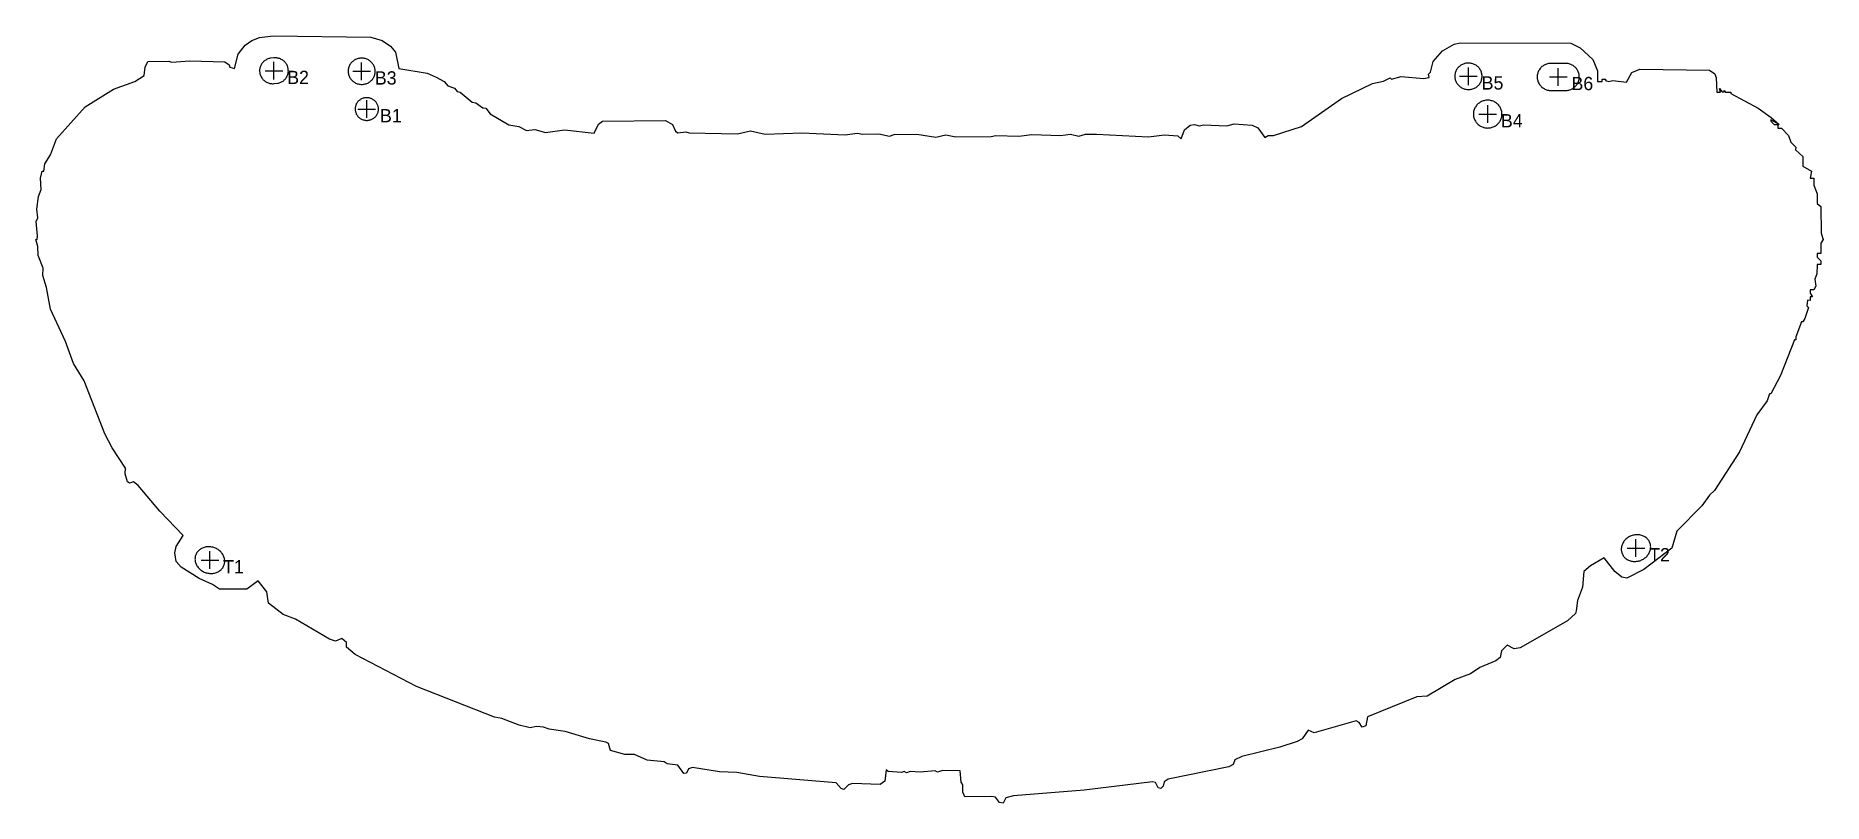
# Model space of a CAD drawing. Header units: millimetres. Extents: x -207 to 198, y -82 to 92.
import ezdxf

# ---------------------------------------------------------------- set-up
doc = ezdxf.new("R2010")
doc.units = ezdxf.units.MM
for name, color, linetype in [('CASE_OUTLINE', 7, 'Continuous'), ('HOLE_CENTERS', 1, 'Continuous'), ('LABELS', 2, 'Continuous'), ('SCANNED_OPENINGS', 3, 'Continuous')]:
    doc.layers.add(name, color=color, linetype=linetype)

msp = doc.modelspace()

# ---------------------------------------------------------------- linework, layer by layer
at = {"layer": 'CASE_OUTLINE'}
msp.add_lwpolyline([(-203.3, 30.2), (-204.2, 35.1), (-205.05, 37.8), (-205, 39.5), (-206.1, 42.35), (-206.2, 44.35), (-206.65, 45.95), (-206.3, 45.95), (-206.25, 46.8), (-206.55, 50.05), (-206.2, 50.85), (-206.4, 52.8), (-206, 55.7), (-205.45, 57.25), (-205.6, 59.8), (-205.2, 61.4), (-204.8, 61.4), (-204.6, 63.1), (-203.3, 65.1), (-201.95, 68.75), (-195.5, 76), (-189.05, 80), (-184.25, 81.7), (-182.1, 83.05), (-181.85, 84.95), (-181.25, 86.2), (-176.5, 86.3), (-175.95, 86.05), (-171.8, 86.4), (-163.85, 86.15), (-162.9, 85.45), (-162.75, 84.95), (-161.7, 84.65), (-160.85, 87.9), (-159.25, 89.95), (-157.75, 91), (-156, 91.65), (-152.95, 92.05), (-130.8, 91.7), (-128.25, 91), (-126.4, 89.7), (-125.2, 88.35), (-124.45, 84.65), (-118.1, 83.55), (-116.05, 82.65), (-114.25, 81.7), (-113.35, 80.75), (-111.85, 80.2), (-111.25, 79.45), (-110.6, 79.25), (-107.9, 77.05), (-107.05, 76.9), (-105.45, 75.75), (-104.8, 75.65), (-103.8, 74.4), (-99.55, 71.9), (-97.35, 71.55), (-95.55, 70.65), (-93.7, 70.85), (-91.25, 70.15), (-87, 70.75), (-80.25, 70), (-79.25, 72.05), (-78.4, 72.7), (-64.15, 72.9), (-62.55, 71.95), (-61.85, 70.45), (-61.35, 70.05), (-59.55, 70.3), (-58.8, 70.05), (-47.8, 69.85), (-44.9, 70.55), (-41.55, 69.8), (-33.25, 70.05), (-23.45, 69.6), (-20.75, 70), (-19.5, 69.75), (-15.85, 69.85), (-13.45, 69.35), (-12.35, 69.7), (-7.25, 69.75), (-2.95, 69.1), (-0.7, 69.65), (1.6, 69.2), (9.6, 69.25), (10.6, 69.5), (15.85, 69.3), (18.8, 69.7), (25.3, 69.45), (27.55, 69.75), (29.45, 69.3), (30.9, 69.8), (33.45, 69.8), (45.2, 69.15), (48.8, 69.65), (51.8, 69.4), (52.6, 68.75), (53.35, 70.8), (54.65, 71.8), (55.6, 72), (56.75, 71.7), (57.65, 71.9), (62.9, 71.7), (64.55, 72.15), (68.65, 71.85), (69.95, 71.25), (71.5, 69), (72.3, 69.5), (73.45, 69.5), (79.8, 71.55), (88.9, 77.85), (95.85, 81.25), (98.4, 81.75), (99.9, 82.5), (100.15, 82.2), (102.35, 82.85), (107.4, 82.35), (108.7, 82.6), (108.55, 83.35), (109, 83.8), (109.6, 86.25), (111.7, 88.65), (114.4, 90.15), (115.8, 90.45), (140.75, 90.35), (142.85, 89.3), (145.75, 86.7), (146.8, 84.15), (146.8, 81.7), (147.85, 81.7), (147.85, 82.2), (148.65, 82.2), (148.65, 81.95), (149.4, 81.7), (150.25, 81.95), (153.4, 81.55), (154.6, 83.7), (156.4, 84.5), (172.15, 84.3), (173.35, 83.45), (173.7, 82.5), (173.8, 79.25), (174.65, 79.3), (174.4, 80.1), (175, 79.35), (175.45, 79.35), (175.45, 79.7), (175.75, 79.3), (176.95, 79.25), (177, 78.95), (183.15, 75.65), (186.15, 73.55), (187.95, 71.95), (186, 73), (186, 72.75), (186.8, 71.95), (187.6, 71.95), (187.6, 71.15), (188.45, 71.15), (190.05, 69.5), (190.6, 67.95), (191.7, 66.85), (191.65, 66.25), (193.3, 64.7), (193.3, 62.55), (195.25, 61.45), (194.95, 59.8), (195.75, 59.8), (195.75, 58.25), (196.55, 56.3), (196.55, 54.1), (197.35, 53.4), (197.4, 47.35), (197.9, 45.95), (197.35, 45.15), (197.35, 42.75), (196.55, 42.75), (196.55, 41.95), (197.35, 41.1), (197.35, 40.3), (196.55, 40.3), (196.45, 38.2), (196, 36.95), (196.2, 35.4), (195.75, 34.6), (194.95, 34.6), (194.95, 33.8), (195.5, 33), (194.95, 33), (194.95, 32.15), (194.3, 32.2), (194.2, 30.95), (194.55, 30.55), (193.7, 28.1), (193.3, 27.3), (193, 27.3), (191.7, 23.95), (191.7, 23.25), (191.4, 23.25), (188.25, 15.15), (186, 11.05), (185.75, 11.05), (185.2, 9.45), (182.85, 6.25), (178.95, -2.1), (173.3, -10.85), (172.15, -11.9), (170.45, -14.3), (164.8, -20.05), (163.6, -23.85), (157.3, -28.7), (153.45, -30.65), (152.35, -30.45), (150.7, -29.15), (148.35, -26.05), (145.25, -27.9), (143.7, -29.2), (143.4, -32.7), (142.3, -35.75), (142, -38.05), (141.8, -38.65), (140.05, -40.35), (129.3, -46.4), (127.95, -46.7), (126.4, -45.85), (125.05, -47.15), (124.8, -48.65), (123.8, -49.35), (120.15, -50.9), (118.05, -52.35), (114.6, -53.6), (108.25, -57.35), (105.9, -57.55), (94.75, -62.05), (94.4, -64.1), (93.55, -64.35), (92.85, -63.3), (92.2, -62.95), (82.65, -65.7), (81.3, -65.05), (79.95, -67.05), (78.85, -67.6), (74.95, -68.95), (66.3, -71.05), (64.7, -71.75), (64.35, -72.85), (63.35, -73.4), (49.65, -76.15), (48.75, -76.75), (48.5, -77.75), (47.95, -78.3), (47.35, -78.15), (46.75, -76.9), (46.1, -76.75), (30.65, -78.65), (14.6, -79.95), (12.9, -80.4), (12.3, -81.6), (11.5, -81.45), (10.55, -80.25), (9.7, -80.1), (3.65, -80.15), (3.2, -79.1), (3.2, -77.4), (2.8, -76.8), (2.6, -74.25), (-1.45, -74.2), (-2.55, -74.55), (-3.1, -74.25), (-6.45, -74.6), (-8.75, -74.45), (-9.55, -74.7), (-10.1, -74.4), (-10.7, -74.65), (-13.7, -74.4), (-14.2, -74.05), (-14.45, -76.6), (-15.55, -77.35), (-21.8, -77.15), (-22.7, -77.4), (-23.75, -78.5), (-24.35, -78.3), (-25.5, -77), (-42.85, -75.55), (-47.95, -74.65), (-51.9, -74.5), (-58, -73.5), (-58.9, -73.8), (-59.4, -74.8), (-60, -74.9), (-61.35, -73), (-63.75, -72.65), (-64.4, -72.25), (-68.25, -71.85), (-71.15, -70.55), (-73.35, -70.55), (-76.6, -69.7), (-77, -68.1), (-77.6, -67.75), (-81.35, -67), (-86.8, -65.35), (-90.45, -64.85), (-91.75, -64.35), (-93.35, -64.2), (-94.75, -64.55), (-97.25, -63.9), (-101.2, -62.4), (-102.85, -62.15), (-120.45, -55.15), (-134.35, -47.95), (-136.3, -46.25), (-136.3, -45.2), (-137.4, -44.3), (-138.8, -44.95), (-140.15, -44.5), (-147.9, -39.95), (-150.65, -38.9), (-154, -36.35), (-154.35, -33.75), (-156.3, -31.25), (-158.85, -33.15), (-165.1, -33.15), (-166.65, -32.1), (-169.7, -30.75), (-173.75, -28.15), (-174.9, -26.9), (-175.2, -24.95), (-174.9, -23.5), (-173.25, -21.05), (-178.6, -15.5), (-183.5, -9.7), (-184.5, -8.9), (-185.4, -9.15), (-185.9, -8.85), (-186.4, -7.1), (-186.35, -5.8), (-189.35, -1.2), (-191, 1.95), (-195.7, 14), (-198.1, 17.9), (-199.9, 22.9)], close=True, dxfattribs=at)
at = {"layer": 'HOLE_CENTERS'}
for p, q in [((-152.73, 82.13), (-152.73, 86.13)), ((-132.89, 82.01), (-132.89, 86.01)), ((-154.73, 84.13), (-150.73, 84.13)), ((-134.89, 84.01), (-130.89, 84.01)), ((115.6, 82.88), (119.6, 82.88)), ((117.6, 80.88), (117.6, 84.88)), ((135.93, 82.74), (139.93, 82.74)), ((137.93, 80.74), (137.93, 84.74)), ((-131.73, 73.47), (-131.73, 77.47)), ((-133.73, 75.47), (-129.73, 75.47)), ((119.96, 74.32), (123.96, 74.32)), ((121.96, 72.32), (121.96, 76.32)), ((153.52, -23.87), (157.52, -23.87)), ((155.52, -25.87), (155.52, -21.87)), ((-169.25, -26.59), (-165.25, -26.59)), ((-167.25, -28.59), (-167.25, -24.59))]:
    msp.add_line(p, q, dxfattribs=at)
for p in [(-152.73, 84.13), (-132.89, 84.01), (117.6, 82.88), (137.93, 82.74), (-131.73, 75.47), (121.96, 74.32), (155.52, -23.87), (-167.25, -26.59)]:
    msp.add_point(p, dxfattribs=at)
at = {"layer": 'SCANNED_OPENINGS'}
for points in [[(-149.5, 84.45), (-149.53, 84.64), (-149.57, 84.82), (-149.62, 85), (-149.68, 85.18), (-149.76, 85.36), (-149.85, 85.53), (-149.95, 85.69), (-150.06, 85.85), (-150.18, 86), (-150.31, 86.14), (-150.45, 86.27), (-150.59, 86.4), (-150.75, 86.51), (-150.91, 86.62), (-151.08, 86.71), (-151.25, 86.8), (-151.43, 86.87), (-151.62, 86.93), (-151.81, 86.98), (-152, 87.01), (-152.19, 87.04), (-152.38, 87.05), (-152.58, 87.05), (-152.77, 87.04), (-153.54, 86.95), (-153.73, 86.92), (-153.91, 86.87), (-154.1, 86.81), (-154.27, 86.73), (-154.45, 86.65), (-154.61, 86.55), (-154.78, 86.45), (-154.93, 86.33), (-155.07, 86.21), (-155.21, 86.07), (-155.33, 85.93), (-155.45, 85.78), (-155.56, 85.62), (-155.65, 85.46), (-155.74, 85.29), (-155.81, 85.11), (-155.87, 84.93), (-155.92, 84.75), (-155.95, 84.56), (-155.98, 84.38), (-155.99, 84.19), (-155.98, 84), (-155.97, 83.81), (-155.94, 83.62), (-155.9, 83.43), (-155.85, 83.25), (-155.78, 83.07), (-155.71, 82.9), (-155.62, 82.73), (-155.52, 82.56), (-155.41, 82.41), (-155.29, 82.26), (-155.16, 82.11), (-155.02, 81.98), (-154.88, 81.86), (-154.72, 81.74), (-154.56, 81.64), (-154.39, 81.54), (-154.21, 81.46), (-154.03, 81.39), (-153.85, 81.33), (-153.66, 81.28), (-153.47, 81.24), (-153.28, 81.22), (-153.08, 81.21), (-152.89, 81.21), (-152.7, 81.22), (-151.93, 81.3), (-151.74, 81.34), (-151.56, 81.39), (-151.37, 81.45), (-151.19, 81.52), (-151.02, 81.61), (-150.85, 81.7), (-150.69, 81.81), (-150.54, 81.92), (-150.4, 82.05), (-150.26, 82.18), (-150.13, 82.33), (-150.02, 82.48), (-149.91, 82.63), (-149.82, 82.8), (-149.73, 82.97), (-149.66, 83.14), (-149.6, 83.32), (-149.55, 83.51), (-149.52, 83.69), (-149.49, 83.88), (-149.48, 84.07), (-149.49, 84.26)], [(-129.82, 84), (-129.83, 84.19), (-129.85, 84.39), (-129.88, 84.58), (-129.92, 84.77), (-129.98, 84.95), (-130.05, 85.14), (-130.14, 85.31), (-130.23, 85.48), (-130.34, 85.65), (-130.45, 85.81), (-130.58, 85.96), (-130.72, 86.1), (-130.87, 86.24), (-131.02, 86.36), (-131.19, 86.47), (-131.36, 86.58), (-131.53, 86.67), (-131.72, 86.75), (-131.9, 86.82), (-132.1, 86.88), (-132.29, 86.92), (-132.49, 86.96), (-132.69, 86.98), (-132.89, 86.98), (-133.09, 86.98), (-133.29, 86.96), (-133.49, 86.93), (-133.69, 86.89), (-133.88, 86.83), (-134.07, 86.76), (-134.25, 86.68), (-134.43, 86.59), (-134.6, 86.49), (-134.76, 86.38), (-134.92, 86.26), (-135.06, 86.12), (-135.2, 85.98), (-135.33, 85.83), (-135.45, 85.68), (-135.55, 85.51), (-135.65, 85.34), (-135.73, 85.17), (-135.8, 84.98), (-135.86, 84.8), (-135.9, 84.61), (-135.94, 84.42), (-135.96, 84.22), (-135.96, 84.03), (-135.96, 83.84), (-135.94, 83.64), (-135.9, 83.45), (-135.86, 83.26), (-135.8, 83.07), (-135.73, 82.89), (-135.65, 82.72), (-135.55, 82.54), (-135.45, 82.38), (-135.33, 82.22), (-135.2, 82.07), (-135.06, 81.93), (-134.92, 81.79), (-134.76, 81.67), (-134.6, 81.55), (-134.43, 81.45), (-134.25, 81.36), (-134.07, 81.28), (-133.88, 81.21), (-133.69, 81.15), (-133.49, 81.1), (-133.29, 81.07), (-133.09, 81.05), (-132.89, 81.04), (-132.69, 81.05), (-132.49, 81.07), (-132.29, 81.1), (-132.1, 81.14), (-131.9, 81.2), (-131.72, 81.26), (-131.53, 81.34), (-131.36, 81.43), (-131.19, 81.54), (-131.02, 81.65), (-130.87, 81.77), (-130.72, 81.9), (-130.58, 82.04), (-130.45, 82.19), (-130.34, 82.35), (-130.23, 82.52), (-130.14, 82.69), (-130.05, 82.86), (-129.98, 83.04), (-129.92, 83.23), (-129.88, 83.42), (-129.85, 83.61), (-129.83, 83.8)], [(120.68, 82.87), (120.68, 83.07), (120.66, 83.26), (120.62, 83.46), (120.58, 83.65), (120.52, 83.83), (120.45, 84.02), (120.37, 84.2), (120.27, 84.37), (120.16, 84.54), (120.05, 84.7), (119.92, 84.85), (119.78, 84.99), (119.63, 85.13), (119.48, 85.25), (119.31, 85.36), (119.14, 85.47), (118.97, 85.56), (118.78, 85.64), (118.59, 85.71), (118.4, 85.77), (118.2, 85.81), (118, 85.85), (117.8, 85.87), (117.6, 85.87), (117.4, 85.87), (117.2, 85.85), (117, 85.82), (116.8, 85.77), (116.61, 85.71), (116.42, 85.65), (116.24, 85.57), (116.06, 85.47), (115.89, 85.37), (115.73, 85.26), (115.57, 85.13), (115.42, 85), (115.29, 84.86), (115.16, 84.7), (115.04, 84.55), (114.93, 84.38), (114.84, 84.21), (114.76, 84.03), (114.68, 83.85), (114.63, 83.66), (114.58, 83.47), (114.55, 83.27), (114.53, 83.08), (114.52, 82.88), (114.53, 82.69), (114.55, 82.49), (114.58, 82.3), (114.63, 82.11), (114.68, 81.92), (114.76, 81.74), (114.84, 81.56), (114.93, 81.39), (115.04, 81.22), (115.16, 81.06), (115.29, 80.91), (115.42, 80.76), (115.57, 80.63), (115.73, 80.51), (115.89, 80.39), (116.06, 80.29), (116.24, 80.19), (116.42, 80.11), (116.61, 80.04), (116.8, 79.99), (117, 79.94), (117.2, 79.91), (117.4, 79.89), (117.6, 79.88), (117.8, 79.89), (118, 79.91), (118.2, 79.94), (118.4, 79.98), (118.59, 80.04), (118.78, 80.11), (118.97, 80.19), (119.14, 80.28), (119.31, 80.38), (119.48, 80.5), (119.63, 80.62), (119.78, 80.76), (119.92, 80.9), (120.05, 81.05), (120.16, 81.21), (120.27, 81.38), (120.37, 81.55), (120.45, 81.73), (120.52, 81.91), (120.58, 82.1), (120.62, 82.29), (120.66, 82.48), (120.68, 82.68)], [(142.69, 82.73), (142.68, 82.93), (142.66, 83.13), (142.63, 83.33), (142.58, 83.53), (142.52, 83.72), (142.45, 83.91), (142.36, 84.09), (142.27, 84.27), (142.16, 84.44), (142.04, 84.61), (141.91, 84.76), (141.77, 84.91), (141.62, 85.05), (141.46, 85.17), (141.29, 85.29), (141.11, 85.4), (140.93, 85.49), (140.74, 85.58), (140.55, 85.65), (140.36, 85.71), (140.15, 85.75), (139.95, 85.79), (139.75, 85.81), (139.54, 85.81), (136.11, 85.81), (135.9, 85.79), (135.7, 85.76), (135.5, 85.71), (135.3, 85.66), (135.11, 85.58), (134.92, 85.5), (134.74, 85.41), (134.57, 85.3), (134.4, 85.18), (134.24, 85.06), (134.09, 84.92), (133.95, 84.77), (133.82, 84.62), (133.7, 84.45), (133.59, 84.28), (133.49, 84.11), (133.41, 83.92), (133.34, 83.73), (133.28, 83.54), (133.23, 83.35), (133.19, 83.15), (133.17, 82.95), (133.17, 82.75), (133.17, 82.55), (133.19, 82.34), (133.23, 82.15), (133.27, 81.95), (133.33, 81.76), (133.41, 81.57), (133.49, 81.39), (133.59, 81.21), (133.7, 81.04), (133.82, 80.87), (133.95, 80.72), (134.09, 80.57), (134.24, 80.43), (134.4, 80.3), (134.57, 80.19), (134.74, 80.08), (134.92, 79.99), (135.11, 79.9), (135.3, 79.83), (135.5, 79.77), (135.7, 79.73), (135.9, 79.69), (136.11, 79.67), (136.31, 79.67), (139.75, 79.67), (139.95, 79.69), (140.15, 79.72), (140.35, 79.77), (140.55, 79.82), (140.74, 79.89), (140.93, 79.98), (141.11, 80.07), (141.29, 80.18), (141.45, 80.3), (141.61, 80.42), (141.76, 80.56), (141.9, 80.71), (142.04, 80.86), (142.16, 81.03), (142.26, 81.2), (142.36, 81.37), (142.45, 81.56), (142.52, 81.75), (142.58, 81.94), (142.63, 82.13), (142.66, 82.33), (142.68, 82.53)], [(-129.08, 75.46), (-129.09, 75.62), (-129.11, 75.79), (-129.13, 75.96), (-129.17, 76.12), (-129.22, 76.28), (-129.29, 76.44), (-129.36, 76.59), (-129.44, 76.74), (-129.53, 76.88), (-129.63, 77.02), (-129.74, 77.15), (-129.86, 77.27), (-129.99, 77.39), (-130.12, 77.49), (-130.26, 77.59), (-130.41, 77.68), (-130.56, 77.76), (-130.72, 77.83), (-130.88, 77.89), (-131.04, 77.94), (-131.21, 77.98), (-131.38, 78.01), (-131.56, 78.02), (-131.73, 78.03), (-131.9, 78.03), (-132.07, 78.01), (-132.25, 77.98), (-132.41, 77.95), (-132.58, 77.9), (-132.74, 77.84), (-132.9, 77.77), (-133.05, 77.69), (-133.2, 77.6), (-133.34, 77.51), (-133.47, 77.4), (-133.6, 77.29), (-133.72, 77.17), (-133.83, 77.04), (-133.93, 76.9), (-134.02, 76.76), (-134.1, 76.61), (-134.17, 76.46), (-134.23, 76.3), (-134.28, 76.14), (-134.32, 75.98), (-134.35, 75.81), (-134.37, 75.65), (-134.37, 75.48), (-134.37, 75.31), (-134.35, 75.14), (-134.32, 74.98), (-134.28, 74.82), (-134.23, 74.65), (-134.17, 74.5), (-134.1, 74.34), (-134.02, 74.2), (-133.93, 74.05), (-133.83, 73.92), (-133.72, 73.79), (-133.6, 73.66), (-133.47, 73.55), (-133.34, 73.44), (-133.2, 73.34), (-133.05, 73.25), (-132.9, 73.17), (-132.74, 73.1), (-132.58, 73.04), (-132.41, 73), (-132.25, 72.96), (-132.07, 72.93), (-131.9, 72.91), (-131.73, 72.9), (-131.56, 72.91), (-131.38, 72.93), (-131.21, 72.95), (-131.04, 72.99), (-130.88, 73.04), (-130.72, 73.1), (-130.56, 73.16), (-130.41, 73.24), (-130.26, 73.33), (-130.12, 73.43), (-129.99, 73.53), (-129.86, 73.65), (-129.74, 73.77), (-129.63, 73.9), (-129.53, 74.03), (-129.44, 74.18), (-129.36, 74.32), (-129.29, 74.48), (-129.22, 74.63), (-129.17, 74.79), (-129.13, 74.96), (-129.11, 75.12), (-129.09, 75.29)], [(125.19, 74.31), (125.18, 74.52), (125.16, 74.72), (125.13, 74.93), (125.08, 75.13), (125.02, 75.32), (124.94, 75.52), (124.86, 75.7), (124.76, 75.89), (124.65, 76.06), (124.52, 76.23), (124.39, 76.39), (124.24, 76.54), (124.09, 76.68), (123.93, 76.81), (123.75, 76.93), (123.57, 77.04), (123.39, 77.14), (123.19, 77.22), (123, 77.3), (122.79, 77.36), (122.59, 77.4), (122.38, 77.44), (122.17, 77.46), (121.96, 77.47), (121.74, 77.46), (121.53, 77.44), (121.33, 77.41), (121.12, 77.36), (120.92, 77.3), (120.72, 77.23), (120.53, 77.14), (120.34, 77.05), (120.16, 76.94), (119.99, 76.82), (119.82, 76.69), (119.67, 76.55), (119.52, 76.4), (119.39, 76.24), (119.27, 76.07), (119.16, 75.9), (119.06, 75.71), (118.97, 75.53), (118.89, 75.33), (118.83, 75.14), (118.78, 74.94), (118.75, 74.73), (118.73, 74.53), (118.72, 74.32), (118.73, 74.12), (118.75, 73.91), (118.78, 73.71), (118.83, 73.51), (118.89, 73.31), (118.97, 73.12), (119.06, 72.93), (119.16, 72.75), (119.27, 72.57), (119.39, 72.41), (119.52, 72.25), (119.67, 72.1), (119.82, 71.96), (119.99, 71.82), (120.16, 71.7), (120.34, 71.59), (120.53, 71.5), (120.72, 71.41), (120.92, 71.34), (121.12, 71.28), (121.33, 71.23), (121.53, 71.2), (121.74, 71.18), (121.96, 71.17), (122.17, 71.18), (122.38, 71.2), (122.59, 71.23), (122.79, 71.28), (123, 71.34), (123.19, 71.41), (123.39, 71.49), (123.57, 71.59), (123.75, 71.7), (123.93, 71.82), (124.09, 71.95), (124.24, 72.09), (124.39, 72.24), (124.52, 72.4), (124.65, 72.56), (124.76, 72.74), (124.86, 72.92), (124.94, 73.11), (125.02, 73.3), (125.08, 73.5), (125.13, 73.7), (125.16, 73.9), (125.18, 74.11)], [(-163.88, -26.83), (-163.89, -26.63), (-163.91, -26.43), (-163.95, -26.23), (-164, -26.04), (-164.06, -25.84), (-164.14, -25.65), (-164.23, -25.47), (-164.33, -25.29), (-164.45, -25.11), (-164.58, -24.94), (-164.72, -24.78), (-164.87, -24.62), (-165.03, -24.48), (-165.2, -24.34), (-165.38, -24.21), (-165.56, -24.1), (-165.76, -23.99), (-165.96, -23.89), (-166.16, -23.81), (-166.38, -23.74), (-166.59, -23.68), (-166.81, -23.63), (-167.03, -23.6), (-167.25, -23.57), (-167.47, -23.56), (-167.68, -23.57), (-167.9, -23.59), (-168.12, -23.61), (-168.33, -23.66), (-168.53, -23.71), (-168.73, -23.78), (-168.93, -23.86), (-169.11, -23.95), (-169.29, -24.05), (-169.46, -24.17), (-169.62, -24.29), (-169.77, -24.42), (-169.91, -24.57), (-170.04, -24.72), (-170.16, -24.88), (-170.26, -25.04), (-170.35, -25.22), (-170.43, -25.4), (-170.49, -25.58), (-170.54, -25.77), (-170.58, -25.96), (-170.6, -26.16), (-170.61, -26.35), (-170.6, -26.55), (-170.58, -26.75), (-170.54, -26.95), (-170.49, -27.14), (-170.43, -27.34), (-170.35, -27.53), (-170.26, -27.71), (-170.16, -27.89), (-170.04, -28.07), (-169.91, -28.24), (-169.77, -28.4), (-169.62, -28.56), (-169.46, -28.7), (-169.29, -28.84), (-169.11, -28.97), (-168.93, -29.08), (-168.73, -29.19), (-168.53, -29.29), (-168.33, -29.37), (-168.12, -29.44), (-167.9, -29.5), (-167.68, -29.55), (-167.47, -29.58), (-167.25, -29.61), (-167.03, -29.62), (-166.81, -29.61), (-166.59, -29.59), (-166.38, -29.56), (-166.16, -29.52), (-165.96, -29.47), (-165.76, -29.4), (-165.56, -29.32), (-165.38, -29.23), (-165.2, -29.13), (-165.03, -29.01), (-164.87, -28.89), (-164.72, -28.76), (-164.58, -28.61), (-164.45, -28.46), (-164.33, -28.3), (-164.23, -28.14), (-164.14, -27.96), (-164.06, -27.78), (-164, -27.6), (-163.95, -27.41), (-163.91, -27.22), (-163.89, -27.02)], [(158.85, -23.62), (158.84, -23.42), (158.82, -23.23), (158.79, -23.03), (158.74, -22.85), (158.67, -22.66), (158.6, -22.48), (158.51, -22.31), (158.4, -22.15), (158.29, -21.99), (158.16, -21.84), (158.02, -21.69), (157.87, -21.56), (157.72, -21.44), (157.55, -21.33), (157.37, -21.23), (157.19, -21.14), (156.99, -21.06), (156.79, -20.99), (156.59, -20.94), (156.38, -20.9), (156.17, -20.87), (155.96, -20.85), (155.74, -20.85), (155.52, -20.86), (155.3, -20.88), (155.09, -20.92), (154.87, -20.97), (154.66, -21.03), (154.45, -21.1), (154.25, -21.18), (154.05, -21.28), (153.86, -21.39), (153.67, -21.51), (153.49, -21.63), (153.33, -21.77), (153.17, -21.92), (153.02, -22.07), (152.88, -22.24), (152.75, -22.41), (152.64, -22.58), (152.53, -22.77), (152.45, -22.95), (152.37, -23.14), (152.31, -23.34), (152.26, -23.53), (152.22, -23.73), (152.2, -23.93), (152.19, -24.12), (152.2, -24.32), (152.22, -24.52), (152.26, -24.71), (152.31, -24.9), (152.37, -25.08), (152.45, -25.26), (152.53, -25.43), (152.64, -25.6), (152.75, -25.76), (152.88, -25.91), (153.02, -26.05), (153.17, -26.18), (153.33, -26.3), (153.49, -26.42), (153.67, -26.52), (153.86, -26.61), (154.05, -26.69), (154.25, -26.75), (154.45, -26.81), (154.66, -26.85), (154.87, -26.88), (155.09, -26.89), (155.3, -26.89), (155.52, -26.88), (155.74, -26.86), (155.96, -26.82), (156.17, -26.78), (156.38, -26.72), (156.59, -26.64), (156.79, -26.56), (156.99, -26.46), (157.19, -26.35), (157.37, -26.24), (157.55, -26.11), (157.72, -25.97), (157.87, -25.82), (158.02, -25.67), (158.16, -25.5), (158.29, -25.33), (158.4, -25.16), (158.51, -24.98), (158.6, -24.79), (158.67, -24.6), (158.74, -24.41), (158.79, -24.21), (158.82, -24.01), (158.84, -23.82)]]:
    msp.add_lwpolyline(points, close=True, dxfattribs=at)

# ---------------------------------------------------------------- texts
at = {"layer": 'LABELS'}
for s, p in [('B2', (-149.73, 81.13)), ('B3', (-129.89, 81.01)), ('B5', (120.6, 79.88)), ('B6', (140.93, 79.74)), ('B1', (-128.73, 72.47)), ('B4', (124.96, 71.32)), ('T2', (158.52, -26.87)), ('T1', (-164.25, -29.59))]:
    msp.add_text(s, height=3, dxfattribs=at).set_placement(p)

doc.saveas('drawing.dxf')
